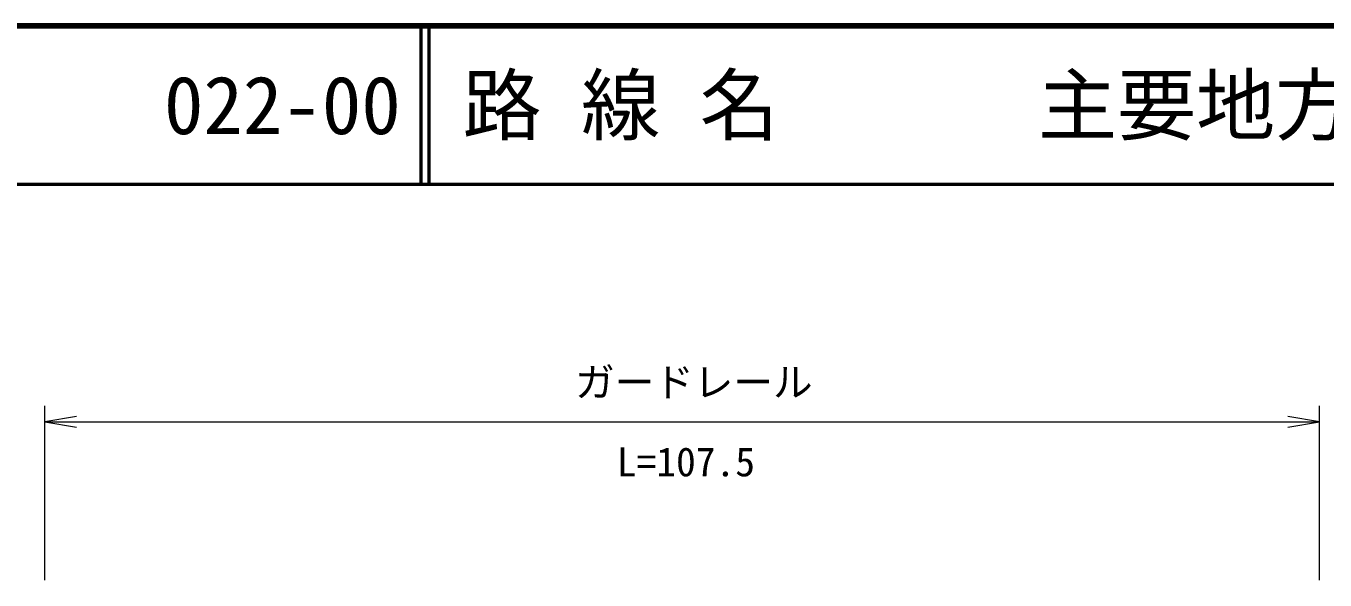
# Model space of a CAD drawing. Units: millimetres, scale not verified. Extents: x 40000 to 680000, y 20000 to 380000.
# Drawn here: x 152804 to 234880, y 345000 to 380000 of the extents above; entities that cross this region are included whole.
import ezdxf
from ezdxf.enums import TextEntityAlignment as Align

# ---------------------------------------------------------------- set-up
doc = ezdxf.new("R2010")
doc.units = ezdxf.units.MM
doc.header["$LTSCALE"] = 1000
for name, color, linetype, lineweight in [('M-STR-HTXT', 7, 'Continuous', 13), ('M-TTL', 2, 'Continuous', 140), ('M-TTL-LINE', 7, 'Continuous', 50)]:
    doc.layers.add(name, color=color, linetype=linetype, lineweight=lineweight)
doc.layers.add('M-TTL-TXT', color=7, linetype='Continuous')
doc.styles.add('ＭＳ ゴシック', font='')
doc.styles.get('ＭＳ ゴシック').set_extended_font_data('MS Gothic')

# ---------------------------------------------------------------- blocks, each defined once
blk = doc.blocks.new('open_arrow')
at = {"color": 0, "linetype": 'Continuous', "lineweight": -2}
blk.add_lwpolyline([(7.5, 1.25), (0, 0), (7.5, -1.25)], dxfattribs=at)

msp = doc.modelspace()

# ---------------------------------------------------------------- linework, layer by layer
at = {"layer": 'M-STR-HTXT'}
for p, q in [((154001, 345000), (154001, 356000)), ((234526, 345000), (234526, 356000)), ((154001, 355000), (234526, 355000))]:
    msp.add_line(p, q, dxfattribs=at)
at = {"layer": 'M-TTL'}
msp.add_line((680000, 380000), (40000, 380000), dxfattribs=at)
at = {"layer": 'M-TTL-LINE'}
for p, q in [((177750, 380000), (177750, 370000)), ((178250, 380000), (178250, 370000)), ((40000, 370000), (680000, 370000))]:
    msp.add_line(p, q, dxfattribs=at)

# ---------------------------------------------------------------- block references
at = {"layer": 'M-STR-HTXT', "xscale": 267, "yscale": 267}
msp.add_blockref('open_arrow', (154001, 355000), dxfattribs=at)
at = {"layer": 'M-STR-HTXT', "xscale": 267, "yscale": 267, "rotation": 180}
msp.add_blockref('open_arrow', (234526, 355000), dxfattribs=at)

# ---------------------------------------------------------------- texts
at = {"layer": 'M-STR-HTXT', "style": 'ＭＳ ゴシック'}
msp.add_text('ガードレール', height=1833, dxfattribs=at).set_placement((195000, 357500), align=Align.MIDDLE_CENTER)
msp.add_text('L=107.5', height=1833, dxfattribs=at).set_placement((194500, 351000), align=Align.BOTTOM_CENTER)
at = {"layer": 'M-TTL-TXT', "style": 'ＭＳ ゴシック'}
for s, p in [('022-00', (161521, 375000)), ('路 線 名', (180380, 375000)), ('主要地方道豊浦清末線', (216734, 375000))]:
    msp.add_text(s, height=3666, dxfattribs=at).set_placement(p, align=Align.MIDDLE_LEFT)

doc.saveas('drawing.dxf')
